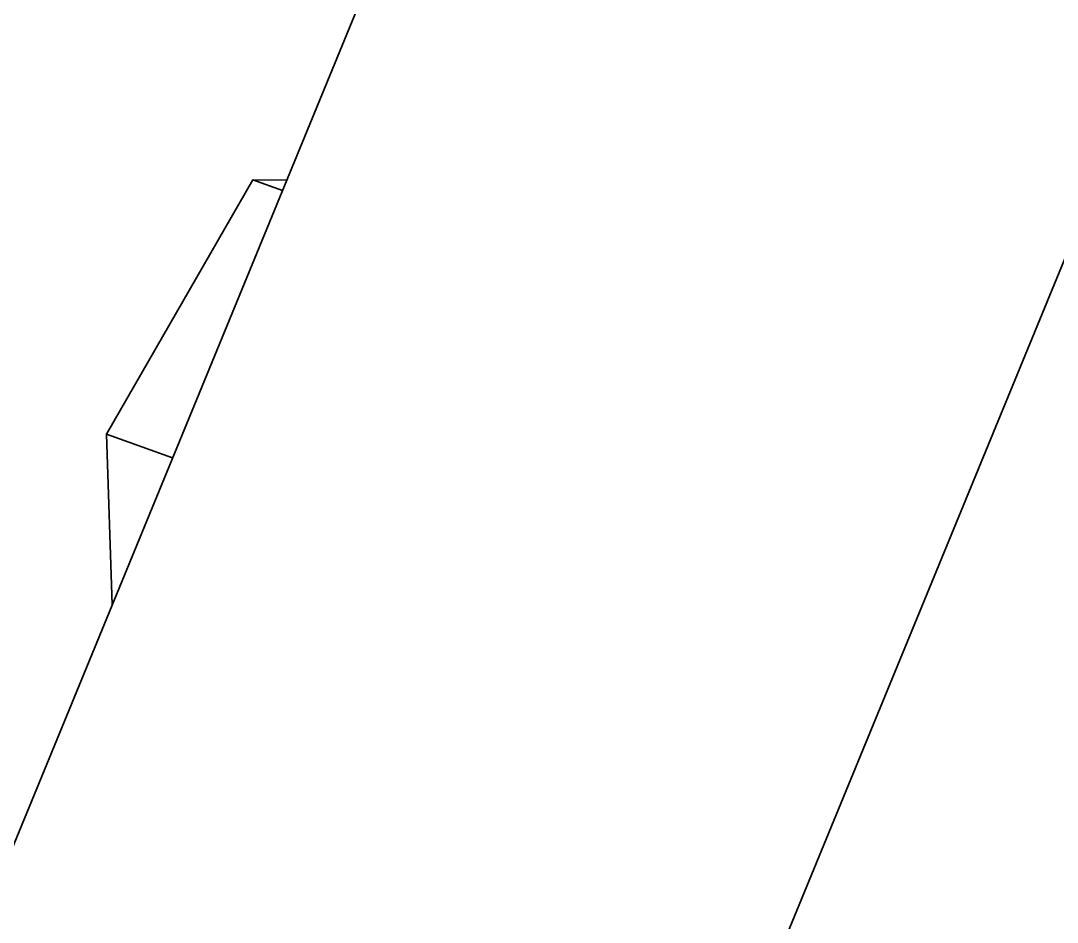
# Model space of a CAD drawing. Header units: millimetres. Extents: x 7914 to 16415, y -883 to 305.
# Drawn here: x 9239.46 to 9258.87, y -337.81 to -320.93 of the extents above; entities that cross this region are included whole.
import ezdxf

# ---------------------------------------------------------------- set-up
doc = ezdxf.new("R2010")
doc.units = ezdxf.units.MM
doc.layers.add('word_dim', color=253, linetype='Continuous')

# ---------------------------------------------------------------- blocks, each defined once
blk = doc.blocks.new('A$C091E3375')
at = {"color": 7, "lineweight": 35}
for p, q in [((96.139, -33.38), (72.948, -89.815)), ((109.36, -38.124), (82.87, -102.589))]:
    blk.add_line(p, q, dxfattribs=at)
at = {"color": 7, "lineweight": 35, "ltscale": 0.137375}
blk.add_line((86.011, -56.471), (83.276, -61.237), dxfattribs=at)
at = {"color": 7, "lineweight": 35, "ltscale": 0.015946}
blk.add_line((86.649, -56.475), (86.011, -56.471), dxfattribs=at)
at = {"color": 7, "lineweight": 35, "ltscale": 0.014795}
blk.add_line((86.011, -56.471), (86.568, -56.671), dxfattribs=at)
at = {"color": 7, "lineweight": 35, "ltscale": 0.079885}
blk.add_line((83.276, -61.237), (83.379, -64.431), dxfattribs=at)
at = {"color": 7, "lineweight": 35, "ltscale": 0.032776}
blk.add_line((83.276, -61.237), (84.51, -61.68), dxfattribs=at)

msp = doc.modelspace()

# ---------------------------------------------------------------- block references
at = {"layer": 'word_dim', "linetype": 'Continuous', "ltscale": 2}
msp.add_blockref('A$C091E3375', (9157.792, -267.435), dxfattribs=at)

doc.saveas('drawing.dxf')
